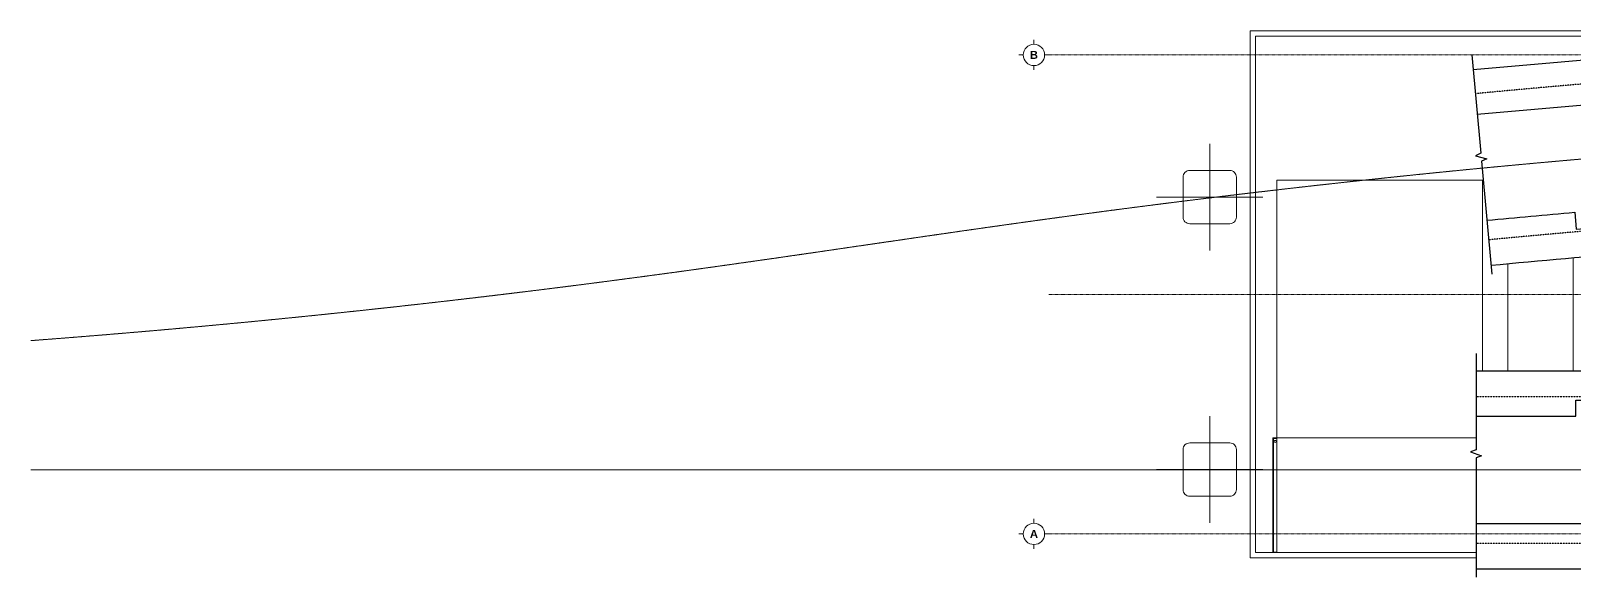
# Model space of a CAD drawing. Header units: millimetres. Extents: x -200069 to 184689, y -19972 to 101699.
# Drawn here: x -129114 to -71259, y -10596 to 9875 of the extents above; entities that cross this region are included whole.
import ezdxf
from ezdxf.enums import TextEntityAlignment as Align

# ---------------------------------------------------------------- set-up
doc = ezdxf.new("R2010")
doc.units = ezdxf.units.MM
for name, pattern in [('CENTER', [50.8, 31.75, -6.35, 6.35, -6.35]), ('X-45-STST-GRID$0$Grid Line', [9.5, 5, -1.5, 1.5, -1.5]), ('X-45-STST-PL-PF$0$CENTER2', [28.575, 19.05, -3.175, 3.175, -3.175]), ('X-45-STST-PL-PF$0$Dash', [4, 2, -2])]:
    doc.linetypes.add(name, pattern=pattern)
for name, color, linetype, lineweight in [('ARC_TEXT_100', 2, 'Continuous', 5), ('X-45-STST-GRID$0$ARC_AXIS_LINE', 240, 'CENTER', 13), ('X-45-STST-PL-PF$0$ARC_CON-VIEW', 90, 'Continuous', 5), ('X-45-STST-PL-PF$0$ARC_GATE AXIS', 240, 'Continuous', 5)]:
    doc.layers.add(name, color=color, linetype=linetype, lineweight=lineweight)
doc.layers.add('X-45-STST-PL-PF$0$ARC_VIADUCT', color=2, linetype='Continuous')
doc.styles.add('X-45-STST-GRID$0$CP2-CSA-IT-STTST-45012$0$Arial_B', font='arialbd.ttf', dxfattribs={"width": 0.8, "height": 761.067151})

# ---------------------------------------------------------------- blocks, each defined once
blk = doc.blocks.new('X-45-STST-PL-PF$0$A$C12A75C41')
at = {"color": 8, "linetype": 'X-45-STST-PL-PF$0$CENTER2'}
for p, q in [((0, -2000), (0, 2000)), ((-2000, 0), (2000, 0))]:
    blk.add_line(p, q, dxfattribs=at)
blk.add_lwpolyline([(-750, -1000), (750, -1000, 0.414214), (1000, -750), (1000, 750, 0.414214), (750, 1000), (-750, 1000, 0.414214), (-1000, 750), (-1000, -750, 0.414214)], format="xyb", close=True)
blk = doc.blocks.new('X-45-STST-PL-PF$0$A$C23A964A8')
at = {"layer": 'X-45-STST-PL-PF$0$ARC_VIADUCT', "color": 8, "linetype": 'X-45-STST-PL-PF$0$Dash'}
for p, q in [((-74936, -3825), (-68750, -3825)), ((-74936, -9325), (-68450, -9325))]:
    blk.add_line(p, q, dxfattribs=at)
at = {"layer": 'X-45-STST-PL-PF$0$ARC_VIADUCT', "flags": 128}
for points in [[(-75094, 8975), (-74757, 5286), (-74956, 5192), (-74532, 5080), (-74730, 4987), (-74344, 758)], [(-75044, 8425), (-68450, 9002)], [(-68450, 7302), (-74890, 6740)], [(-74936, -2216), (-74936, -5830), (-75142, -5905), (-74730, -6055), (-74936, -6130), (-74936, -10596)], [(-74936, -2870), (-68800, -2870)], [(-74936, -8584), (-68450, -8584)], [(-74936, -10284), (-68450, -10284)]]:
    blk.add_lwpolyline(points, dxfattribs=at)
blk.add_lwpolyline([(-74528, 2777, -0.002079), (-71238, 3078), (-71187, 2446), (-68800, 2637)], format="xyb", dxfattribs=at)
at = {"layer": 'X-45-STST-PL-PF$0$ARC_VIADUCT'}
blk.add_lwpolyline([(-74374, 1092, -0.003522), (-68800, 1584), (-68800, 2637)], format="xyb", dxfattribs=at)
blk.add_lwpolyline([(-74936, -4570), (-71200, -4570), (-71200, -3965), (-68800, -3965)], dxfattribs=at)
at = {"layer": 'X-45-STST-PL-PF$0$ARC_VIADUCT', "color": 8, "linetype": 'X-45-STST-PL-PF$0$Dash'}
for radius, start, end in [(402750, 94.52817, 95.45803), (397250, 94.6344, 95.46133)]:
    blk.add_arc((-36653, -393403), radius, start, end, dxfattribs=at)
blk = doc.blocks.new('X-45-STST-GRID$0$CP2-CSA-IT-STTST-45012$0$Grid - ACT_Grid Head - Circle-231358-TÂ_NG 1-TÂ_NG TRÊ_T                                                                                  LEVEL 1-GROUND LEVEL')
for p, q in [((-4, 0), (-5.6, 0)), ((0, 4), (0, 5.6)), ((4, 0), (5.6, 0)), ((0, -4), (0, -5.6))]:
    blk.add_line(p, q)
blk.add_circle((0, 0), 4)
at = {"style": 'X-45-STST-GRID$0$CP2-CSA-IT-STTST-45012$0$Arial_B'}
blk.add_attdef('A', text='', height=3, dxfattribs=at).set_placement((0, 0), align=Align.MIDDLE_CENTER)

msp = doc.modelspace()

# ---------------------------------------------------------------- linework, layer by layer
at = {"layer": 'X-45-STST-GRID$0$ARC_AXIS_LINE', "linetype": 'X-45-STST-GRID$0$Grid Line'}
for p, q in [((-90950, 8975), (100848, 8975)), ((-90950, 0), (100848, 0)), ((-90950, -8975), (100848, -8975))]:
    msp.add_line(p, q, dxfattribs=at)
at = {"layer": 'X-45-STST-PL-PF$0$ARC_CON-VIEW', "color": 8, "flags": 128}
for points in [[(-74936, -9875), (-83400, -9875), (-83400, 9875), (-69825, 9875), (-69800, 9875)], [(-74936, -9675), (-83200, -9675), (-83200, 9675), (-70000, 9675), (-69800, 9675)], [(-74936, -5375), (-82400, -5375), (-82400, 4275), (-74700, 4275), (-74700, -2870)], [(-71300, -2870), (-71300, 1373)], [(-73750, -2870), (-73750, 1151)], [(-82400, -5375), (-82550, -5375), (-82550, -9675), (-82400, -9675)], [(-82400, -5395), (-82530, -5395), (-82530, -9655), (-82400, -9655)], [(-74936, -9675), (-82400, -9675), (-82400, -5375), (-74936, -5375)]]:
    msp.add_lwpolyline(points, dxfattribs=at)
at = {"layer": 'X-45-STST-PL-PF$0$ARC_CON-VIEW', "color": 8}
msp.add_circle((-82466, -5510), 40, dxfattribs=at)
at = {"layer": 'X-45-STST-PL-PF$0$ARC_GATE AXIS', "linetype": 'X-45-STST-PL-PF$0$CENTER2', "lineweight": 18}
msp.add_lwpolyline([(-41406, 6538, 0.029169), (-87919, 3238), (-88596, 3150), (-89588, 3018), (-90579, 2884), (-91569, 2748), (-92560, 2609), (-93550, 2469), (-94540, 2327), (-95529, 2184), (-96519, 2040), (-97509, 1896), (-98498, 1751), (-99488, 1607), (-100477, 1463), (-101467, 1321), (-102457, 1180), (-103447, 1040), (-104438, 902), (-105428, 767), (-106420, 634), (-107411, 503), (-107725, 462)], format="xyb", dxfattribs=at)
msp.add_lwpolyline([(-129114, -6575), (184689, -6575)], dxfattribs=at)
msp.add_arc((-159238, 397131), 400000, 274.31915, 277.39926, dxfattribs=at)

# ---------------------------------------------------------------- block references
at = {"layer": 'ARC_TEXT_100'}
ref = msp.add_blockref('X-45-STST-GRID$0$CP2-CSA-IT-STTST-45012$0$Grid - ACT_Grid Head - Circle-231358-TÂ_NG 1-TÂ_NG TRÊ_T                                                                                  LEVEL 1-GROUND LEVEL', (-91510, 8975), dxfattribs=dict(at, xscale=100, yscale=100, zscale=100))
ref.add_attrib('A', 'B', dxfattribs={"layer": '0', "height": 300, "style": 'X-45-STST-GRID$0$CP2-CSA-IT-STTST-45012$0$Arial_B'}).set_placement((-91510, 8975), align=Align.MIDDLE_CENTER)
ref.add_attrib('A', 'B', dxfattribs={"layer": '0', "height": 300, "style": 'X-45-STST-GRID$0$CP2-CSA-IT-STTST-45012$0$Arial_B'}).set_placement((-91510, 8975), align=Align.MIDDLE_CENTER)
ref.add_attrib('A', 'B', dxfattribs={"layer": '0', "height": 300, "style": 'X-45-STST-GRID$0$CP2-CSA-IT-STTST-45012$0$Arial_B'}).set_placement((-91510, 8975), align=Align.MIDDLE_CENTER)
ref.add_attrib('A', 'B', dxfattribs={"layer": '0', "height": 300, "style": 'X-45-STST-GRID$0$CP2-CSA-IT-STTST-45012$0$Arial_B'}).set_placement((-91510, 8975), align=Align.MIDDLE_CENTER)
ref = msp.add_blockref('X-45-STST-GRID$0$CP2-CSA-IT-STTST-45012$0$Grid - ACT_Grid Head - Circle-231358-TÂ_NG 1-TÂ_NG TRÊ_T                                                                                  LEVEL 1-GROUND LEVEL', (-91510, -8975), dxfattribs=dict(at, xscale=100, yscale=100, zscale=100))
ref.add_attrib('A', 'A', dxfattribs={"layer": '0', "height": 300, "style": 'X-45-STST-GRID$0$CP2-CSA-IT-STTST-45012$0$Arial_B'}).set_placement((-91510, -8975), align=Align.MIDDLE_CENTER)
ref.add_attrib('A', 'A', dxfattribs={"layer": '0', "height": 300, "style": 'X-45-STST-GRID$0$CP2-CSA-IT-STTST-45012$0$Arial_B'}).set_placement((-91510, -8975), align=Align.MIDDLE_CENTER)
ref.add_attrib('A', 'A', dxfattribs={"layer": '0', "height": 300, "style": 'X-45-STST-GRID$0$CP2-CSA-IT-STTST-45012$0$Arial_B'}).set_placement((-91510, -8975), align=Align.MIDDLE_CENTER)
ref.add_attrib('A', 'A', dxfattribs={"layer": '0', "height": 300, "style": 'X-45-STST-GRID$0$CP2-CSA-IT-STTST-45012$0$Arial_B'}).set_placement((-91510, -8975), align=Align.MIDDLE_CENTER)
at = {"layer": 'X-45-STST-PL-PF$0$ARC_CON-VIEW'}
for p in [(-84920, 3647), (-84920, -6565)]:
    msp.add_blockref('X-45-STST-PL-PF$0$A$C12A75C41', p, dxfattribs=at)
at = {"layer": 'X-45-STST-PL-PF$0$ARC_VIADUCT'}
msp.add_blockref('X-45-STST-PL-PF$0$A$C23A964A8', (0, 0), dxfattribs=at)

doc.saveas('drawing.dxf')
